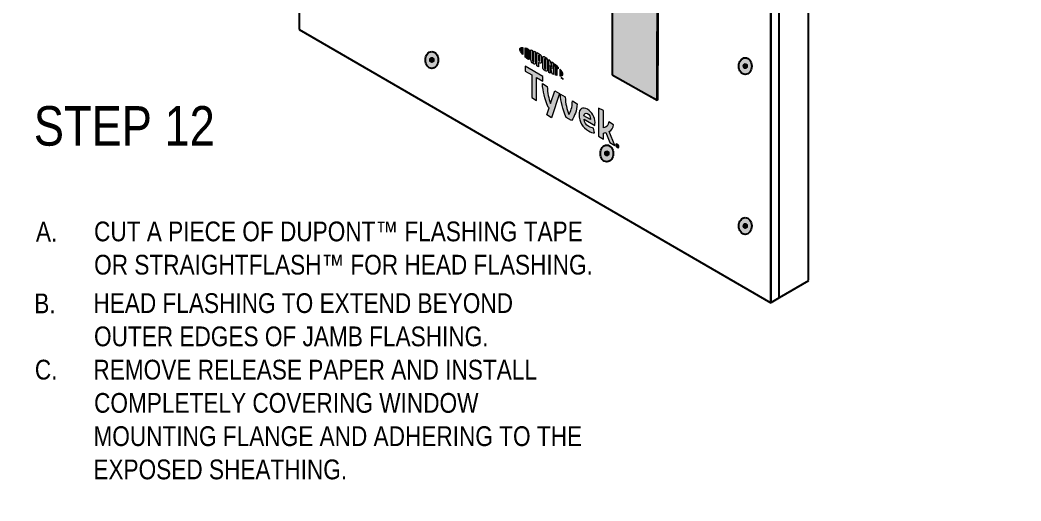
# Model space of a CAD drawing. Header units: inches. Extents: x -26 to 76, y -16 to 22.
# Drawn here: x 35.14 to 43.06, y -8.7 to -4.9 of the extents above; entities that cross this region are included whole.
import ezdxf

# ---------------------------------------------------------------- set-up
doc = ezdxf.new("R2010")
doc.units = ezdxf.units.IN
doc.header["$MEASUREMENT"] = 0
for name, color, linetype, lineweight in [('.ATI-HATCH', 7, 'Continuous', 0), ('.ATI-TEXT_2', 7, 'Continuous', 0), ('G-ANNO-TTLB', 7, 'Continuous', 0), ('LOGOS', 7, 'Continuous', 0), ('TYVEK', 7, 'Continuous', 0)]:
    doc.layers.add(name, color=color, linetype=linetype, lineweight=lineweight)

# ---------------------------------------------------------------- blocks, each defined once
blk = doc.blocks.new('Block_86')
at = {"layer": '.ATI-TEXT_2', "char_height": 0.2, "attachment_point": 7}
for s, insert in [('\\C18;\\c0;\\FArial Narrow|b0|i0|c1;\\H0.156297;\\W1.000000;A.', (35.2657, -6.6495)), ('\\C18;\\c0;\\FArial Narrow|b0|i0|c1;\\H0.156297;\\W1.000000;CUT A PIECE OF DUPONT™ FLASHING TAPE', (35.726, -6.6495)), ('\\C18;\\c0;\\FArial Narrow|b0|i0|c1;\\H0.156297;\\W1.000000;OR STRAIGHTFLASH™ FOR HEAD FLASHING.', (35.7265, -6.9128)), ('\\C18;\\c0;\\FArial Narrow|b0|i0|c1;\\H0.156297;\\W1.000000;B.', (35.2524, -7.2169)), ('\\C18;\\c0;\\FArial Narrow|b0|i0|c1;\\H0.156297;\\W1.000000;HEAD FLASHING TO EXTEND BEYOND', (35.7208, -7.2169)), ('\\C18;\\c0;\\FArial Narrow|b0|i0|c1;\\H0.156297;\\W1.000000;OUTER EDGES OF JAMB FLASHING.', (35.7255, -7.4802)), ('\\C18;\\c0;\\FArial Narrow|b0|i0|c1;\\H0.156297;\\W1.000000;C.', (35.2571, -7.7435)), ('\\C18;\\c0;\\FArial Narrow|b0|i0|c1;\\H0.156297;\\W1.000000;REMOVE RELEASE PAPER AND INSTALL', (35.7208, -7.7435)), ('\\C18;\\c0;\\FArial Narrow|b0|i0|c1;\\H0.156297;\\W1.000000;COMPLETELY COVERING WINDOW', (35.726, -8.0067)), ('\\C18;\\c0;\\FArial Narrow|b0|i0|c1;\\H0.156297;\\W1.000000;MOUNTING FLANGE AND ADHERING TO THE', (35.7212, -8.27)), ('\\C18;\\c0;\\FArial Narrow|b0|i0|c1;\\H0.156297;\\W1.000000;EXPOSED SHEATHING.', (35.7204, -8.5333))]:
    blk.add_mtext(s, dxfattribs=dict(at, insert=insert))
blk = doc.blocks.new('Block_127')
at = {"layer": 'LOGOS', "true_color": 0x848484, "transparency": 33554687}
h = blk.add_hatch(color=252, dxfattribs=at)
h.dxf.hatch_style = 2
edge = h.paths.add_edge_path()
edge.add_spline(control_points=[(39.0962, -5.1274), (39.0962, -5.1374), (39.1047, -5.1517), (39.1195, -5.1683), (39.1195, -5.1683), (39.1195, -5.1136), (39.1195, -5.1136), (39.1047, -5.113), (39.0962, -5.1174), (39.0962, -5.1274)], knot_values=[0, 0, 0, 0, 1, 1, 1, 2, 2, 2, 3, 3, 3, 3], degree=3, periodic=0)
h = blk.add_hatch(color=252, dxfattribs=at)
h.dxf.hatch_style = 2
edge = h.paths.add_edge_path()
edge.add_spline(control_points=[(39.164, -5.1889), (39.164, -5.1931), (39.1618, -5.1932), (39.1592, -5.1917), (39.1571, -5.1905), (39.154, -5.1878), (39.1514, -5.1855), (39.1514, -5.1855), (39.1514, -5.1332), (39.1514, -5.1332), (39.154, -5.1339), (39.1571, -5.1349), (39.1592, -5.1361), (39.1618, -5.1376), (39.164, -5.1402), (39.164, -5.1444), (39.164, -5.1444), (39.164, -5.1889), (39.164, -5.1889)], knot_values=[0, 0, 0, 0, 1, 1, 1, 2, 2, 2, 3, 3, 3, 4, 4, 4, 5, 5, 5, 6, 6, 6, 6], degree=3, periodic=0)
edge = h.paths.add_edge_path()
edge.add_spline(control_points=[(39.1609, -5.1234), (39.1568, -5.121), (39.1508, -5.1189), (39.14, -5.1165), (39.14, -5.1165), (39.14, -5.1891), (39.14, -5.1891), (39.1495, -5.1979), (39.1568, -5.204), (39.1609, -5.2064), (39.1705, -5.2119), (39.1758, -5.2083), (39.1758, -5.1976), (39.1758, -5.1976), (39.1758, -5.1494), (39.1758, -5.1494), (39.1758, -5.1387), (39.1705, -5.1289), (39.1609, -5.1234)], knot_values=[0, 0, 0, 0, 1, 1, 1, 2, 2, 2, 3, 3, 3, 4, 4, 4, 5, 5, 5, 6, 6, 6, 6], degree=3, periodic=0)
h = blk.add_hatch(color=252, dxfattribs=at)
h.dxf.hatch_style = 2
edge = h.paths.add_edge_path()
edge.add_spline(control_points=[(39.2091, -5.2234), (39.2091, -5.2276), (39.2078, -5.2295), (39.2032, -5.2263), (39.1987, -5.223), (39.1975, -5.2202), (39.1975, -5.2152), (39.1975, -5.2152), (39.1975, -5.1362), (39.1975, -5.1362), (39.1946, -5.1349), (39.1879, -5.1321), (39.1851, -5.1309), (39.1851, -5.1309), (39.1851, -5.2108), (39.1851, -5.2108), (39.1851, -5.2235), (39.1905, -5.2316), (39.2032, -5.2407), (39.2149, -5.249), (39.2221, -5.2463), (39.2221, -5.2322), (39.2221, -5.2322), (39.2221, -5.1478), (39.2221, -5.1478), (39.2196, -5.1465), (39.2116, -5.1427), (39.2091, -5.1415), (39.2091, -5.1415), (39.2091, -5.2234), (39.2091, -5.2234)], knot_values=[0, 0, 0, 0, 1, 1, 1, 2, 2, 2, 3, 3, 3, 4, 4, 4, 5, 5, 5, 6, 6, 6, 7, 7, 7, 8, 8, 8, 9, 9, 9, 10, 10, 10, 10], degree=3, periodic=0)
h = blk.add_hatch(color=252, dxfattribs=at)
h.dxf.hatch_style = 2
edge = h.paths.add_edge_path()
edge.add_spline(control_points=[(39.2566, -5.2161), (39.2566, -5.2207), (39.2552, -5.2222), (39.2499, -5.2192), (39.2499, -5.2192), (39.2453, -5.2165), (39.2453, -5.2165), (39.2453, -5.2165), (39.2453, -5.1746), (39.2453, -5.1746), (39.2473, -5.1756), (39.2484, -5.1762), (39.2496, -5.1769), (39.2554, -5.1803), (39.2566, -5.1834), (39.2566, -5.1881), (39.2566, -5.1881), (39.2566, -5.2161), (39.2566, -5.2161)], knot_values=[0, 0, 0, 0, 1, 1, 1, 2, 2, 2, 3, 3, 3, 4, 4, 4, 5, 5, 5, 6, 6, 6, 6], degree=3, periodic=0)
edge = h.paths.add_edge_path()
edge.add_spline(control_points=[(39.2504, -5.1626), (39.2481, -5.1612), (39.2399, -5.1568), (39.2323, -5.1529), (39.2323, -5.1529), (39.2323, -5.2592), (39.2323, -5.2592), (39.2348, -5.2609), (39.2416, -5.2652), (39.2453, -5.2674), (39.2453, -5.2674), (39.2453, -5.2313), (39.2453, -5.2313), (39.2453, -5.2313), (39.2504, -5.2342), (39.2504, -5.2342), (39.264, -5.2421), (39.2697, -5.2383), (39.2697, -5.2248), (39.2697, -5.2248), (39.2697, -5.1935), (39.2697, -5.1935), (39.2697, -5.1803), (39.2633, -5.17), (39.2504, -5.1626)], knot_values=[0, 0, 0, 0, 1, 1, 1, 2, 2, 2, 3, 3, 3, 4, 4, 4, 5, 5, 5, 6, 6, 6, 7, 7, 7, 8, 8, 8, 8], degree=3, periodic=0)
h = blk.add_hatch(color=252, dxfattribs=at)
h.dxf.hatch_style = 2
edge = h.paths.add_edge_path()
edge.add_spline(control_points=[(39.3031, -5.2801), (39.3031, -5.2843), (39.3019, -5.2858), (39.2973, -5.2833), (39.2925, -5.2807), (39.2912, -5.2776), (39.2912, -5.2733), (39.2912, -5.2733), (39.2912, -5.207), (39.2912, -5.207), (39.2912, -5.2026), (39.2925, -5.201), (39.2973, -5.2039), (39.3019, -5.2067), (39.3031, -5.2096), (39.3031, -5.2138), (39.3031, -5.2138), (39.3031, -5.2801), (39.3031, -5.2801)], knot_values=[0, 0, 0, 0, 1, 1, 1, 2, 2, 2, 3, 3, 3, 4, 4, 4, 5, 5, 5, 6, 6, 6, 6], degree=3, periodic=0)
edge = h.paths.add_edge_path()
edge.add_spline(control_points=[(39.2973, -5.189), (39.2852, -5.1814), (39.278, -5.1833), (39.278, -5.1973), (39.278, -5.1973), (39.278, -5.2669), (39.278, -5.2669), (39.278, -5.2816), (39.2845, -5.2915), (39.2973, -5.2982), (39.3097, -5.3048), (39.3162, -5.3031), (39.3162, -5.2874), (39.3162, -5.2874), (39.3162, -5.221), (39.3162, -5.221), (39.3162, -5.206), (39.3104, -5.1973), (39.2973, -5.189)], knot_values=[0, 0, 0, 0, 1, 1, 1, 2, 2, 2, 3, 3, 3, 4, 4, 4, 5, 5, 5, 6, 6, 6, 6], degree=3, periodic=0)
h = blk.add_hatch(color=252, dxfattribs=at)
h.dxf.hatch_style = 2
edge = h.paths.add_edge_path()
edge.add_spline(control_points=[(39.3524, -5.2801), (39.3524, -5.2801), (39.338, -5.2177), (39.338, -5.2177), (39.334, -5.2148), (39.3293, -5.2115), (39.3256, -5.209), (39.3256, -5.209), (39.3256, -5.311), (39.3256, -5.311), (39.3282, -5.3122), (39.3348, -5.3151), (39.3381, -5.3166), (39.3381, -5.3166), (39.3371, -5.2559), (39.3371, -5.2559), (39.3371, -5.2559), (39.3524, -5.3225), (39.3524, -5.3225), (39.3557, -5.3238), (39.3604, -5.3255), (39.3635, -5.3267), (39.3635, -5.3267), (39.3635, -5.237), (39.3635, -5.237), (39.3603, -5.2344), (39.3544, -5.2299), (39.3515, -5.2277), (39.3515, -5.2277), (39.3524, -5.2801), (39.3524, -5.2801)], knot_values=[0, 0, 0, 0, 1, 1, 1, 2, 2, 2, 3, 3, 3, 4, 4, 4, 5, 5, 5, 6, 6, 6, 7, 7, 7, 8, 8, 8, 9, 9, 9, 10, 10, 10, 10], degree=3, periodic=0)
h = blk.add_hatch(color=252, dxfattribs=at)
h.dxf.hatch_style = 2
edge = h.paths.add_edge_path()
edge.add_spline(control_points=[(39.37, -5.2564), (39.3732, -5.259), (39.3764, -5.2615), (39.3795, -5.2641), (39.3795, -5.2641), (39.3795, -5.3319), (39.3795, -5.3319), (39.3823, -5.3328), (39.3876, -5.3343), (39.3911, -5.3351), (39.3911, -5.3351), (39.3911, -5.274), (39.3911, -5.274), (39.3945, -5.277), (39.3977, -5.2798), (39.4006, -5.2825), (39.4006, -5.2825), (39.4006, -5.2694), (39.4006, -5.2694), (39.3914, -5.2604), (39.3815, -5.2517), (39.37, -5.2422), (39.37, -5.2422), (39.37, -5.2564), (39.37, -5.2564)], knot_values=[0, 0, 0, 0, 1, 1, 1, 2, 2, 2, 3, 3, 3, 4, 4, 4, 5, 5, 5, 6, 6, 6, 7, 7, 7, 8, 8, 8, 8], degree=3, periodic=0)
h = blk.add_hatch(color=252, dxfattribs=at)
h.dxf.hatch_style = 2
edge = h.paths.add_edge_path()
edge.add_spline(control_points=[(39.438, -5.3247), (39.438, -5.3347), (39.4295, -5.3392), (39.4146, -5.3387), (39.4146, -5.3387), (39.4146, -5.2839), (39.4146, -5.2839), (39.4295, -5.3005), (39.438, -5.3147), (39.438, -5.3247)], knot_values=[0, 0, 0, 0, 1, 1, 1, 2, 2, 2, 3, 3, 3, 3], degree=3, periodic=0)
h = blk.add_hatch(color=252, dxfattribs=at)
h.dxf.hatch_style = 2
edge = h.paths.add_edge_path()
edge.add_spline(control_points=[(39.431, -5.3536), (39.431, -5.3536), (39.4324, -5.3544), (39.4324, -5.3544), (39.4324, -5.3544), (39.4345, -5.3594), (39.4345, -5.3594), (39.4345, -5.3594), (39.4366, -5.3568), (39.4366, -5.3568), (39.4366, -5.3568), (39.438, -5.3576), (39.438, -5.3576), (39.438, -5.3576), (39.438, -5.3655), (39.438, -5.3655), (39.438, -5.3655), (39.4367, -5.3648), (39.4367, -5.3648), (39.4367, -5.3648), (39.4367, -5.3592), (39.4367, -5.3592), (39.4367, -5.3592), (39.4346, -5.3617), (39.4346, -5.3617), (39.4346, -5.3617), (39.4344, -5.3616), (39.4344, -5.3616), (39.4344, -5.3616), (39.4323, -5.3566), (39.4323, -5.3566), (39.4323, -5.3566), (39.4323, -5.3623), (39.4323, -5.3623), (39.4323, -5.3623), (39.431, -5.3615), (39.431, -5.3615), (39.431, -5.3615), (39.431, -5.3536), (39.431, -5.3536)], knot_values=[0, 0, 0, 0, 1, 1, 1, 2, 2, 2, 3, 3, 3, 4, 4, 4, 5, 5, 5, 6, 6, 6, 7, 7, 7, 8, 8, 8, 9, 9, 9, 10, 10, 10, 11, 11, 11, 12, 12, 12, 13, 13, 13, 13], degree=3, periodic=0)
edge = h.paths.add_edge_path()
edge.add_spline(control_points=[(39.4261, -5.3522), (39.4261, -5.3522), (39.424, -5.351), (39.424, -5.351), (39.424, -5.351), (39.424, -5.3496), (39.424, -5.3496), (39.424, -5.3496), (39.4296, -5.3528), (39.4296, -5.3528), (39.4296, -5.3528), (39.4296, -5.3542), (39.4296, -5.3542), (39.4296, -5.3542), (39.4274, -5.3529), (39.4274, -5.3529), (39.4274, -5.3529), (39.4274, -5.3594), (39.4274, -5.3594), (39.4274, -5.3594), (39.4261, -5.3587), (39.4261, -5.3587), (39.4261, -5.3587), (39.4261, -5.3522), (39.4261, -5.3522)], knot_values=[0, 0, 0, 0, 1, 1, 1, 2, 2, 2, 3, 3, 3, 4, 4, 4, 5, 5, 5, 6, 6, 6, 7, 7, 7, 8, 8, 8, 8], degree=3, periodic=0)
at = {"layer": 'LOGOS'}
for points, knots in [([(39.0962, -5.1274), (39.0962, -5.1374), (39.1047, -5.1517), (39.1195, -5.1683), (39.1195, -5.1683), (39.1195, -5.1136), (39.1195, -5.1136), (39.1047, -5.113), (39.0962, -5.1174), (39.0962, -5.1274)], [0, 0, 0, 0, 1, 1, 1, 2, 2, 2, 3, 3, 3, 3]), ([(39.1609, -5.1234), (39.1568, -5.121), (39.1508, -5.1189), (39.14, -5.1165), (39.14, -5.1165), (39.14, -5.1891), (39.14, -5.1891), (39.1495, -5.1979), (39.1568, -5.204), (39.1609, -5.2064), (39.1705, -5.2119), (39.1758, -5.2083), (39.1758, -5.1976), (39.1758, -5.1976), (39.1758, -5.1494), (39.1758, -5.1494), (39.1758, -5.1387), (39.1705, -5.1289), (39.1609, -5.1234)], [0, 0, 0, 0, 1, 1, 1, 2, 2, 2, 3, 3, 3, 4, 4, 4, 5, 5, 5, 6, 6, 6, 6]), ([(39.164, -5.1889), (39.164, -5.1931), (39.1618, -5.1932), (39.1592, -5.1917), (39.1571, -5.1905), (39.154, -5.1878), (39.1514, -5.1855), (39.1514, -5.1855), (39.1514, -5.1332), (39.1514, -5.1332), (39.154, -5.1339), (39.1571, -5.1349), (39.1592, -5.1361), (39.1618, -5.1376), (39.164, -5.1402), (39.164, -5.1444), (39.164, -5.1444), (39.164, -5.1889), (39.164, -5.1889)], [0, 0, 0, 0, 1, 1, 1, 2, 2, 2, 3, 3, 3, 4, 4, 4, 5, 5, 5, 6, 6, 6, 6]), ([(39.2091, -5.2234), (39.2091, -5.2276), (39.2078, -5.2295), (39.2032, -5.2263), (39.1987, -5.223), (39.1975, -5.2202), (39.1975, -5.2152), (39.1975, -5.2152), (39.1975, -5.1362), (39.1975, -5.1362), (39.1946, -5.1349), (39.1879, -5.1321), (39.1851, -5.1309), (39.1851, -5.1309), (39.1851, -5.2108), (39.1851, -5.2108), (39.1851, -5.2235), (39.1905, -5.2316), (39.2032, -5.2407), (39.2149, -5.249), (39.2221, -5.2463), (39.2221, -5.2322), (39.2221, -5.2322), (39.2221, -5.1478), (39.2221, -5.1478), (39.2196, -5.1465), (39.2116, -5.1427), (39.2091, -5.1415), (39.2091, -5.1415), (39.2091, -5.2234), (39.2091, -5.2234)], [0, 0, 0, 0, 1, 1, 1, 2, 2, 2, 3, 3, 3, 4, 4, 4, 5, 5, 5, 6, 6, 6, 7, 7, 7, 8, 8, 8, 9, 9, 9, 10, 10, 10, 10]), ([(39.2504, -5.1626), (39.2481, -5.1612), (39.2399, -5.1568), (39.2323, -5.1529), (39.2323, -5.1529), (39.2323, -5.2592), (39.2323, -5.2592), (39.2348, -5.2609), (39.2416, -5.2652), (39.2453, -5.2674), (39.2453, -5.2674), (39.2453, -5.2313), (39.2453, -5.2313), (39.2453, -5.2313), (39.2504, -5.2342), (39.2504, -5.2342), (39.264, -5.2421), (39.2697, -5.2383), (39.2697, -5.2248), (39.2697, -5.2248), (39.2697, -5.1935), (39.2697, -5.1935), (39.2697, -5.1803), (39.2633, -5.17), (39.2504, -5.1626)], [0, 0, 0, 0, 1, 1, 1, 2, 2, 2, 3, 3, 3, 4, 4, 4, 5, 5, 5, 6, 6, 6, 7, 7, 7, 8, 8, 8, 8]), ([(39.2566, -5.2161), (39.2566, -5.2207), (39.2552, -5.2222), (39.2499, -5.2192), (39.2499, -5.2192), (39.2453, -5.2165), (39.2453, -5.2165), (39.2453, -5.2165), (39.2453, -5.1746), (39.2453, -5.1746), (39.2473, -5.1756), (39.2484, -5.1762), (39.2496, -5.1769), (39.2554, -5.1803), (39.2566, -5.1834), (39.2566, -5.1881), (39.2566, -5.1881), (39.2566, -5.2161), (39.2566, -5.2161)], [0, 0, 0, 0, 1, 1, 1, 2, 2, 2, 3, 3, 3, 4, 4, 4, 5, 5, 5, 6, 6, 6, 6]), ([(39.2973, -5.189), (39.2852, -5.1814), (39.278, -5.1833), (39.278, -5.1973), (39.278, -5.1973), (39.278, -5.2669), (39.278, -5.2669), (39.278, -5.2816), (39.2845, -5.2915), (39.2973, -5.2982), (39.3097, -5.3048), (39.3162, -5.3031), (39.3162, -5.2874), (39.3162, -5.2874), (39.3162, -5.221), (39.3162, -5.221), (39.3162, -5.206), (39.3104, -5.1973), (39.2973, -5.189)], [0, 0, 0, 0, 1, 1, 1, 2, 2, 2, 3, 3, 3, 4, 4, 4, 5, 5, 5, 6, 6, 6, 6]), ([(39.3031, -5.2801), (39.3031, -5.2843), (39.3019, -5.2858), (39.2973, -5.2833), (39.2925, -5.2807), (39.2912, -5.2776), (39.2912, -5.2733), (39.2912, -5.2733), (39.2912, -5.207), (39.2912, -5.207), (39.2912, -5.2026), (39.2925, -5.201), (39.2973, -5.2039), (39.3019, -5.2067), (39.3031, -5.2096), (39.3031, -5.2138), (39.3031, -5.2138), (39.3031, -5.2801), (39.3031, -5.2801)], [0, 0, 0, 0, 1, 1, 1, 2, 2, 2, 3, 3, 3, 4, 4, 4, 5, 5, 5, 6, 6, 6, 6]), ([(39.3524, -5.2801), (39.3524, -5.2801), (39.338, -5.2177), (39.338, -5.2177), (39.334, -5.2148), (39.3293, -5.2115), (39.3256, -5.209), (39.3256, -5.209), (39.3256, -5.311), (39.3256, -5.311), (39.3282, -5.3122), (39.3348, -5.3151), (39.3381, -5.3166), (39.3381, -5.3166), (39.3371, -5.2559), (39.3371, -5.2559), (39.3371, -5.2559), (39.3524, -5.3225), (39.3524, -5.3225), (39.3557, -5.3238), (39.3604, -5.3255), (39.3635, -5.3267), (39.3635, -5.3267), (39.3635, -5.237), (39.3635, -5.237), (39.3603, -5.2344), (39.3544, -5.2299), (39.3515, -5.2277), (39.3515, -5.2277), (39.3524, -5.2801), (39.3524, -5.2801)], [0, 0, 0, 0, 1, 1, 1, 2, 2, 2, 3, 3, 3, 4, 4, 4, 5, 5, 5, 6, 6, 6, 7, 7, 7, 8, 8, 8, 9, 9, 9, 10, 10, 10, 10]), ([(39.37, -5.2564), (39.3732, -5.259), (39.3764, -5.2615), (39.3795, -5.2641), (39.3795, -5.2641), (39.3795, -5.3319), (39.3795, -5.3319), (39.3823, -5.3328), (39.3876, -5.3343), (39.3911, -5.3351), (39.3911, -5.3351), (39.3911, -5.274), (39.3911, -5.274), (39.3945, -5.277), (39.3977, -5.2798), (39.4006, -5.2825), (39.4006, -5.2825), (39.4006, -5.2694), (39.4006, -5.2694), (39.3914, -5.2604), (39.3815, -5.2517), (39.37, -5.2422), (39.37, -5.2422), (39.37, -5.2564), (39.37, -5.2564)], [0, 0, 0, 0, 1, 1, 1, 2, 2, 2, 3, 3, 3, 4, 4, 4, 5, 5, 5, 6, 6, 6, 7, 7, 7, 8, 8, 8, 8]), ([(39.438, -5.3247), (39.438, -5.3347), (39.4295, -5.3392), (39.4146, -5.3387), (39.4146, -5.3387), (39.4146, -5.2839), (39.4146, -5.2839), (39.4295, -5.3005), (39.438, -5.3147), (39.438, -5.3247)], [0, 0, 0, 0, 1, 1, 1, 2, 2, 2, 3, 3, 3, 3]), ([(39.4261, -5.3522), (39.4261, -5.3522), (39.424, -5.351), (39.424, -5.351), (39.424, -5.351), (39.424, -5.3496), (39.424, -5.3496), (39.424, -5.3496), (39.4296, -5.3528), (39.4296, -5.3528), (39.4296, -5.3528), (39.4296, -5.3542), (39.4296, -5.3542), (39.4296, -5.3542), (39.4274, -5.3529), (39.4274, -5.3529), (39.4274, -5.3529), (39.4274, -5.3594), (39.4274, -5.3594), (39.4274, -5.3594), (39.4261, -5.3587), (39.4261, -5.3587), (39.4261, -5.3587), (39.4261, -5.3522), (39.4261, -5.3522)], [0, 0, 0, 0, 1, 1, 1, 2, 2, 2, 3, 3, 3, 4, 4, 4, 5, 5, 5, 6, 6, 6, 7, 7, 7, 8, 8, 8, 8]), ([(39.431, -5.3536), (39.431, -5.3536), (39.4324, -5.3544), (39.4324, -5.3544), (39.4324, -5.3544), (39.4345, -5.3594), (39.4345, -5.3594), (39.4345, -5.3594), (39.4366, -5.3568), (39.4366, -5.3568), (39.4366, -5.3568), (39.438, -5.3576), (39.438, -5.3576), (39.438, -5.3576), (39.438, -5.3655), (39.438, -5.3655), (39.438, -5.3655), (39.4367, -5.3648), (39.4367, -5.3648), (39.4367, -5.3648), (39.4367, -5.3592), (39.4367, -5.3592), (39.4367, -5.3592), (39.4346, -5.3617), (39.4346, -5.3617), (39.4346, -5.3617), (39.4344, -5.3616), (39.4344, -5.3616), (39.4344, -5.3616), (39.4323, -5.3566), (39.4323, -5.3566), (39.4323, -5.3566), (39.4323, -5.3623), (39.4323, -5.3623), (39.4323, -5.3623), (39.431, -5.3615), (39.431, -5.3615), (39.431, -5.3615), (39.431, -5.3536), (39.431, -5.3536)], [0, 0, 0, 0, 1, 1, 1, 2, 2, 2, 3, 3, 3, 4, 4, 4, 5, 5, 5, 6, 6, 6, 7, 7, 7, 8, 8, 8, 9, 9, 9, 10, 10, 10, 11, 11, 11, 12, 12, 12, 13, 13, 13, 13])]:
    blk.add_open_spline(points, degree=3, knots=knots, dxfattribs=at)
blk = doc.blocks.new('Block_131')
at = {"layer": 'LOGOS', "true_color": 0x848484, "transparency": 33554687}
h = blk.add_hatch(color=252, dxfattribs=at)
h.dxf.hatch_style = 2
h.paths.add_polyline_path([(39.2803, -5.3431), (39.14, -5.2621), (39.14, -5.3002), (39.1907, -5.3295), (39.1907, -5.51), (39.2296, -5.5325), (39.2296, -5.352), (39.2803, -5.3812)])
h = blk.add_hatch(color=252, dxfattribs=at)
h.dxf.hatch_style = 2
edge = h.paths.add_edge_path()
edge.add_spline(control_points=[(39.5135, -5.5368), (39.5111, -5.5888), (39.5007, -5.619), (39.4846, -5.645), (39.4691, -5.6008), (39.459, -5.5587), (39.456, -5.5036), (39.456, -5.5036), (39.4182, -5.4817), (39.4182, -5.4817), (39.4223, -5.5469), (39.4345, -5.5942), (39.4639, -5.6677), (39.4639, -5.6677), (39.5056, -5.6918), (39.5056, -5.6918), (39.5339, -5.6516), (39.5457, -5.6181), (39.5511, -5.5585), (39.5511, -5.5585), (39.5135, -5.5368), (39.5135, -5.5368)], knot_values=[0, 0, 0, 0, 1, 1, 1, 2, 2, 2, 3, 3, 3, 4, 4, 4, 5, 5, 5, 6, 6, 6, 7, 7, 7, 7], degree=3, periodic=0)
h = blk.add_hatch(color=252, dxfattribs=at)
h.dxf.hatch_style = 2
edge = h.paths.add_edge_path()
edge.add_spline(control_points=[(39.6048, -5.6541), (39.6048, -5.6541), (39.6565, -5.684), (39.6565, -5.684), (39.6565, -5.684), (39.6565, -5.6802), (39.6565, -5.6802), (39.6565, -5.6627), (39.6483, -5.6452), (39.6334, -5.6366), (39.6176, -5.6275), (39.6072, -5.6343), (39.6048, -5.6541)], knot_values=[0, 0, 0, 0, 1, 1, 1, 2, 2, 2, 3, 3, 3, 4, 4, 4, 4], degree=3, periodic=0)
edge = h.paths.add_edge_path()
edge.add_spline(control_points=[(39.6873, -5.7898), (39.6753, -5.7891), (39.6576, -5.7833), (39.6396, -5.7729), (39.5958, -5.7476), (39.5658, -5.6984), (39.5658, -5.6466), (39.5658, -5.5969), (39.5933, -5.5791), (39.6334, -5.6022), (39.669, -5.6228), (39.6925, -5.6654), (39.6925, -5.7072), (39.6925, -5.7166), (39.6919, -5.7244), (39.6914, -5.7303), (39.6914, -5.7303), (39.6053, -5.6806), (39.6053, -5.6806), (39.6088, -5.7077), (39.6216, -5.7263), (39.6434, -5.7389), (39.6568, -5.7466), (39.6696, -5.7506), (39.6813, -5.7517), (39.6813, -5.7517), (39.6873, -5.7898), (39.6873, -5.7898)], knot_values=[0, 0, 0, 0, 1, 1, 1, 2, 2, 2, 3, 3, 3, 4, 4, 4, 5, 5, 5, 6, 6, 6, 7, 7, 7, 8, 8, 8, 9, 9, 9, 9], degree=3, periodic=0)
h = blk.add_hatch(color=252, dxfattribs=at)
h.dxf.hatch_style = 2
edge = h.paths.add_edge_path()
edge.add_spline(control_points=[(39.8039, -5.7788), (39.8039, -5.7788), (39.8491, -5.8901), (39.8491, -5.8901), (39.8491, -5.8901), (39.8083, -5.8665), (39.8083, -5.8665), (39.8083, -5.8665), (39.7769, -5.7875), (39.7769, -5.7875), (39.7712, -5.7889), (39.7652, -5.7901), (39.7587, -5.7911), (39.7587, -5.7911), (39.7587, -5.8379), (39.7587, -5.8379), (39.7587, -5.8379), (39.7211, -5.8162), (39.7211, -5.8162), (39.7211, -5.8162), (39.7211, -5.5923), (39.7211, -5.5923), (39.7211, -5.5923), (39.7587, -5.6118), (39.7587, -5.6118), (39.7587, -5.6118), (39.7587, -5.7495), (39.7587, -5.7495), (39.7843, -5.7453), (39.7968, -5.7306), (39.8012, -5.7029), (39.8012, -5.7029), (39.8385, -5.7244), (39.8385, -5.7244), (39.8377, -5.7508), (39.8257, -5.7679), (39.8039, -5.7788)], knot_values=[0, 0, 0, 0, 1, 1, 1, 2, 2, 2, 3, 3, 3, 4, 4, 4, 5, 5, 5, 6, 6, 6, 7, 7, 7, 8, 8, 8, 9, 9, 9, 10, 10, 10, 11, 11, 11, 12, 12, 12, 12], degree=3, periodic=0)
at = {"layer": 'LOGOS'}
blk.add_lwpolyline([(39.2803, -5.3431), (39.14, -5.2621), (39.14, -5.3002), (39.1907, -5.3295), (39.1907, -5.51), (39.2296, -5.5325), (39.2296, -5.352), (39.2803, -5.3812)], close=True, dxfattribs=at)
for points, knots in [([(39.5135, -5.5368), (39.5111, -5.5888), (39.5007, -5.619), (39.4846, -5.645), (39.4691, -5.6008), (39.459, -5.5587), (39.456, -5.5036), (39.456, -5.5036), (39.4182, -5.4817), (39.4182, -5.4817), (39.4223, -5.5469), (39.4345, -5.5942), (39.4639, -5.6677), (39.4639, -5.6677), (39.5056, -5.6918), (39.5056, -5.6918), (39.5339, -5.6516), (39.5457, -5.6181), (39.5511, -5.5585), (39.5511, -5.5585), (39.5135, -5.5368), (39.5135, -5.5368)], [0, 0, 0, 0, 1, 1, 1, 2, 2, 2, 3, 3, 3, 4, 4, 4, 5, 5, 5, 6, 6, 6, 7, 7, 7, 7]), ([(39.6873, -5.7898), (39.6753, -5.7891), (39.6576, -5.7833), (39.6396, -5.7729), (39.5958, -5.7476), (39.5658, -5.6984), (39.5658, -5.6466), (39.5658, -5.5969), (39.5933, -5.5791), (39.6334, -5.6022), (39.669, -5.6228), (39.6925, -5.6654), (39.6925, -5.7072), (39.6925, -5.7166), (39.6919, -5.7244), (39.6914, -5.7303), (39.6914, -5.7303), (39.6053, -5.6806), (39.6053, -5.6806), (39.6088, -5.7077), (39.6216, -5.7263), (39.6434, -5.7389), (39.6568, -5.7466), (39.6696, -5.7506), (39.6813, -5.7517), (39.6813, -5.7517), (39.6873, -5.7898), (39.6873, -5.7898)], [0, 0, 0, 0, 1, 1, 1, 2, 2, 2, 3, 3, 3, 4, 4, 4, 5, 5, 5, 6, 6, 6, 7, 7, 7, 8, 8, 8, 9, 9, 9, 9]), ([(39.8039, -5.7788), (39.8039, -5.7788), (39.8491, -5.8901), (39.8491, -5.8901), (39.8491, -5.8901), (39.8083, -5.8665), (39.8083, -5.8665), (39.8083, -5.8665), (39.7769, -5.7875), (39.7769, -5.7875), (39.7712, -5.7889), (39.7652, -5.7901), (39.7587, -5.7911), (39.7587, -5.7911), (39.7587, -5.8379), (39.7587, -5.8379), (39.7587, -5.8379), (39.7211, -5.8162), (39.7211, -5.8162), (39.7211, -5.8162), (39.7211, -5.5923), (39.7211, -5.5923), (39.7211, -5.5923), (39.7587, -5.6118), (39.7587, -5.6118), (39.7587, -5.6118), (39.7587, -5.7495), (39.7587, -5.7495), (39.7843, -5.7453), (39.7968, -5.7306), (39.8012, -5.7029), (39.8012, -5.7029), (39.8385, -5.7244), (39.8385, -5.7244), (39.8377, -5.7508), (39.8257, -5.7679), (39.8039, -5.7788)], [0, 0, 0, 0, 1, 1, 1, 2, 2, 2, 3, 3, 3, 4, 4, 4, 5, 5, 5, 6, 6, 6, 7, 7, 7, 8, 8, 8, 9, 9, 9, 10, 10, 10, 11, 11, 11, 12, 12, 12, 12]), ([(39.6048, -5.6541), (39.6048, -5.6541), (39.6565, -5.684), (39.6565, -5.684), (39.6565, -5.684), (39.6565, -5.6802), (39.6565, -5.6802), (39.6565, -5.6627), (39.6483, -5.6452), (39.6334, -5.6366), (39.6176, -5.6275), (39.6072, -5.6343), (39.6048, -5.6541)], [0, 0, 0, 0, 1, 1, 1, 2, 2, 2, 3, 3, 3, 4, 4, 4, 4])]:
    blk.add_open_spline(points, degree=3, knots=knots, dxfattribs=at)
blk = doc.blocks.new('Block_130')
at = {"layer": 'LOGOS', "true_color": 0x848484, "transparency": 33554687}
h = blk.add_hatch(color=252, dxfattribs=at)
h.dxf.hatch_style = 2
edge = h.paths.add_edge_path()
edge.add_spline(control_points=[(39.3739, -5.4562), (39.3739, -5.4562), (39.3402, -5.5568), (39.3402, -5.5568), (39.3258, -5.5147), (39.3165, -5.474), (39.3136, -5.4214), (39.3136, -5.4214), (39.2757, -5.3995), (39.2757, -5.3995), (39.2798, -5.4646), (39.2921, -5.512), (39.3215, -5.5855), (39.3215, -5.5855), (39.3291, -5.5899), (39.3291, -5.5899), (39.3291, -5.5899), (39.3098, -5.6474), (39.3098, -5.6474), (39.3098, -5.6474), (39.3474, -5.6691), (39.3474, -5.6691), (39.3474, -5.6691), (39.4115, -5.4779), (39.4115, -5.4779), (39.4115, -5.4779), (39.3739, -5.4562), (39.3739, -5.4562)], knot_values=[0, 0, 0, 0, 1, 1, 1, 2, 2, 2, 3, 3, 3, 4, 4, 4, 5, 5, 5, 6, 6, 6, 7, 7, 7, 8, 8, 8, 9, 9, 9, 9], degree=3, periodic=0)
at = {"layer": 'LOGOS'}
blk.add_open_spline([(39.3739, -5.4562), (39.3739, -5.4562), (39.3402, -5.5568), (39.3402, -5.5568), (39.3258, -5.5147), (39.3165, -5.474), (39.3136, -5.4214), (39.3136, -5.4214), (39.2757, -5.3995), (39.2757, -5.3995), (39.2798, -5.4646), (39.2921, -5.512), (39.3215, -5.5855), (39.3215, -5.5855), (39.3291, -5.5899), (39.3291, -5.5899), (39.3291, -5.5899), (39.3098, -5.6474), (39.3098, -5.6474), (39.3098, -5.6474), (39.3474, -5.6691), (39.3474, -5.6691), (39.3474, -5.6691), (39.4115, -5.4779), (39.4115, -5.4779), (39.4115, -5.4779), (39.3739, -5.4562), (39.3739, -5.4562)], degree=3, knots=[0, 0, 0, 0, 1, 1, 1, 2, 2, 2, 3, 3, 3, 4, 4, 4, 5, 5, 5, 6, 6, 6, 7, 7, 7, 8, 8, 8, 9, 9, 9, 9], dxfattribs=at)
blk.add_blockref('Block_131', (0, 0), dxfattribs=at)
blk = doc.blocks.new('Block_132')
at = {"layer": 'LOGOS', "true_color": 0x848484, "transparency": 33554687}
h = blk.add_hatch(color=252, dxfattribs=at)
h.dxf.hatch_style = 2
edge = h.paths.add_edge_path()
edge.add_spline(control_points=[(39.8671, -5.8858), (39.8671, -5.8858), (39.8671, -5.8899), (39.8671, -5.8899), (39.8671, -5.8899), (39.8687, -5.8908), (39.8687, -5.8908), (39.8702, -5.8917), (39.871, -5.8917), (39.871, -5.8901), (39.871, -5.8886), (39.8702, -5.8876), (39.8687, -5.8867), (39.8687, -5.8867), (39.8671, -5.8858), (39.8671, -5.8858)], knot_values=[0, 0, 0, 0, 1, 1, 1, 2, 2, 2, 3, 3, 3, 4, 4, 4, 5, 5, 5, 5], degree=3, periodic=0)
edge = h.paths.add_edge_path()
edge.add_spline(control_points=[(39.8645, -5.8817), (39.8645, -5.8817), (39.8687, -5.8841), (39.8687, -5.8841), (39.872, -5.886), (39.8736, -5.8887), (39.8736, -5.8916), (39.8736, -5.8936), (39.8728, -5.8945), (39.8712, -5.8943), (39.872, -5.8966), (39.8731, -5.8989), (39.8744, -5.9016), (39.8744, -5.9016), (39.8713, -5.8997), (39.8713, -5.8997), (39.8701, -5.8974), (39.8693, -5.8953), (39.8686, -5.8932), (39.8686, -5.8932), (39.8671, -5.8924), (39.8671, -5.8924), (39.8671, -5.8924), (39.8671, -5.8973), (39.8671, -5.8973), (39.8671, -5.8973), (39.8645, -5.8958), (39.8645, -5.8958), (39.8645, -5.8958), (39.8645, -5.8817), (39.8645, -5.8817)], knot_values=[0, 0, 0, 0, 1, 1, 1, 2, 2, 2, 3, 3, 3, 4, 4, 4, 5, 5, 5, 6, 6, 6, 7, 7, 7, 8, 8, 8, 9, 9, 9, 10, 10, 10, 10], degree=3, periodic=0)
edge = h.paths.add_edge_path()
edge.add_spline(control_points=[(39.8689, -5.8806), (39.8629, -5.8771), (39.8595, -5.8791), (39.8595, -5.8861), (39.8595, -5.8932), (39.8629, -5.8991), (39.8689, -5.9025), (39.8747, -5.9059), (39.8782, -5.904), (39.8782, -5.8969), (39.8782, -5.8899), (39.8747, -5.884), (39.8689, -5.8806)], knot_values=[0, 0, 0, 0, 1, 1, 1, 2, 2, 2, 3, 3, 3, 4, 4, 4, 4], degree=3, periodic=0)
edge = h.paths.add_edge_path()
edge.add_spline(control_points=[(39.8689, -5.8777), (39.8762, -5.8819), (39.881, -5.8901), (39.881, -5.8985), (39.881, -5.9069), (39.8761, -5.9094), (39.8689, -5.9052), (39.8615, -5.901), (39.8567, -5.8929), (39.8567, -5.8845), (39.8567, -5.8761), (39.8615, -5.8735), (39.8689, -5.8777)], knot_values=[0, 0, 0, 0, 1, 1, 1, 2, 2, 2, 3, 3, 3, 4, 4, 4, 4], degree=3, periodic=0)
at = {"layer": 'LOGOS'}
for points, knots in [([(39.8689, -5.8777), (39.8762, -5.8819), (39.881, -5.8901), (39.881, -5.8985), (39.881, -5.9069), (39.8761, -5.9094), (39.8689, -5.9052), (39.8615, -5.901), (39.8567, -5.8929), (39.8567, -5.8845), (39.8567, -5.8761), (39.8615, -5.8735), (39.8689, -5.8777)], [0, 0, 0, 0, 1, 1, 1, 2, 2, 2, 3, 3, 3, 4, 4, 4, 4]), ([(39.8689, -5.8806), (39.8629, -5.8771), (39.8595, -5.8791), (39.8595, -5.8861), (39.8595, -5.8932), (39.8629, -5.8991), (39.8689, -5.9025), (39.8747, -5.9059), (39.8782, -5.904), (39.8782, -5.8969), (39.8782, -5.8899), (39.8747, -5.884), (39.8689, -5.8806)], [0, 0, 0, 0, 1, 1, 1, 2, 2, 2, 3, 3, 3, 4, 4, 4, 4]), ([(39.8645, -5.8817), (39.8645, -5.8817), (39.8687, -5.8841), (39.8687, -5.8841), (39.872, -5.886), (39.8736, -5.8887), (39.8736, -5.8916), (39.8736, -5.8936), (39.8728, -5.8945), (39.8712, -5.8943), (39.872, -5.8966), (39.8731, -5.8989), (39.8744, -5.9016), (39.8744, -5.9016), (39.8713, -5.8997), (39.8713, -5.8997), (39.8701, -5.8974), (39.8693, -5.8953), (39.8686, -5.8932), (39.8686, -5.8932), (39.8671, -5.8924), (39.8671, -5.8924), (39.8671, -5.8924), (39.8671, -5.8973), (39.8671, -5.8973), (39.8671, -5.8973), (39.8645, -5.8958), (39.8645, -5.8958), (39.8645, -5.8958), (39.8645, -5.8817), (39.8645, -5.8817)], [0, 0, 0, 0, 1, 1, 1, 2, 2, 2, 3, 3, 3, 4, 4, 4, 5, 5, 5, 6, 6, 6, 7, 7, 7, 8, 8, 8, 9, 9, 9, 10, 10, 10, 10]), ([(39.8671, -5.8858), (39.8671, -5.8858), (39.8671, -5.8899), (39.8671, -5.8899), (39.8671, -5.8899), (39.8687, -5.8908), (39.8687, -5.8908), (39.8702, -5.8917), (39.871, -5.8917), (39.871, -5.8901), (39.871, -5.8886), (39.8702, -5.8876), (39.8687, -5.8867), (39.8687, -5.8867), (39.8671, -5.8858), (39.8671, -5.8858)], [0, 0, 0, 0, 1, 1, 1, 2, 2, 2, 3, 3, 3, 4, 4, 4, 5, 5, 5, 5])]:
    blk.add_open_spline(points, degree=3, knots=knots, dxfattribs=at)
blk = doc.blocks.new('Block_129')
at = {"layer": 'LOGOS'}
for name in ['Block_130', 'Block_132']:
    blk.add_blockref(name, (0, 0), dxfattribs=at)
blk = doc.blocks.new('Block_128')
at = {"layer": 'LOGOS'}
blk.add_blockref('Block_129', (0, 0), dxfattribs=at)
blk = doc.blocks.new('Block_126')
at = {"layer": 'LOGOS'}
for name in ['Block_127', 'Block_128']:
    blk.add_blockref(name, (0, 0), dxfattribs=at)

msp = doc.modelspace()

# ---------------------------------------------------------------- hatches: boundary and pattern name
at = {"layer": '.ATI-HATCH', "true_color": 0x808080, "transparency": 33554483}
msp.add_hatch(color=8, dxfattribs=at).paths.add_polyline_path([(39.8292, -5.3267), (40.1831, -5.5313), (40.1853, -2.2534), (39.8292, -2.0481)])
at = {"layer": 'G-ANNO-TTLB', "true_color": 0xff00ff, "transparency": 33554687}
h = msp.add_hatch(color=6, dxfattribs=at)
edge = h.paths.add_edge_path()
edge.add_spline(control_points=[(71.2273, -15.1345), (71.2273, -15.1345), (30.5273, -15.1345), (30.5273, -15.1345), (30.5273, -15.1345), (30.5273, 19.0008), (30.5273, 19.0008), (30.5273, 19.0008), (71.2273, 19.0008), (71.2273, 19.0008), (71.2273, 19.0008), (71.2273, -15.1345), (71.2273, -15.1345)], knot_values=[0, 0, 0, 0, 1, 1, 1, 2, 2, 2, 3, 3, 3, 4, 4, 4, 4], degree=3, periodic=0)
edge = h.paths.add_edge_path()
edge.add_spline(control_points=[(30.6523, 18.8757), (30.6523, 18.8757), (30.6523, -15.0095), (30.6523, -15.0095), (30.6523, -15.0095), (71.1023, -15.0095), (71.1023, -15.0095), (71.1023, -15.0095), (71.1023, 18.8757), (71.1023, 18.8757), (71.1023, 18.8757), (30.6523, 18.8757), (30.6523, 18.8757)], knot_values=[0, 0, 0, 0, 1, 1, 1, 2, 2, 2, 3, 3, 3, 4, 4, 4, 4], degree=3, periodic=0)
edge.add_line((30.6523, 18.8757), (30.6523, 18.8757))
at = {"layer": 'LOGOS', "true_color": 0x000000, "transparency": 33554687}
h = msp.add_hatch(dxfattribs=at)
h.set_pattern_fill('_U', color=18, scale=10, angle=44.99999, style=2, pattern_type=0)
h.set_pattern_definition([(45, (0, 0), (-7.071, 7.071), [])])
h.paths.add_polyline_path([(40.1906, -5.5312), (39.833, -5.3372), (39.8321, -2.0519), (40.2066, -2.2607)])
at = {"layer": 'TYVEK', "true_color": 0x003b71, "transparency": 33554687}
h = msp.add_hatch(color=156, dxfattribs=at)
h.dxf.hatch_style = 2
edge = h.paths.add_edge_path()
edge.add_ellipse((38.4002, -5.212), major_axis=(0, 0.0664), ratio=0.766948, start_angle=0, end_angle=360)
h = msp.add_hatch(color=156, dxfattribs=at)
h.dxf.hatch_style = 2
edge = h.paths.add_edge_path()
edge.add_ellipse((40.8817, -5.2605), major_axis=(0, 0.0664), ratio=0.766948, start_angle=0, end_angle=360)
h = msp.add_hatch(color=156, dxfattribs=at)
h.dxf.hatch_style = 2
edge = h.paths.add_edge_path()
edge.add_ellipse((39.7858, -5.9517), major_axis=(0, 0.0664), ratio=0.766948, start_angle=0, end_angle=360)
h = msp.add_hatch(color=156, dxfattribs=at)
h.dxf.hatch_style = 2
edge = h.paths.add_edge_path()
edge.add_ellipse((40.8817, -6.5259), major_axis=(0, 0.0664), ratio=0.766948, start_angle=0, end_angle=360)

# ---------------------------------------------------------------- linework, layer by layer
at = {"layer": '.ATI-HATCH'}
msp.add_lwpolyline([(39.8292, -5.3267), (40.1831, -5.5313), (40.1853, -2.2534), (39.8292, -2.0481)], close=True, dxfattribs=at)
at = {"layer": 'G-ANNO-TTLB'}
for points in [[(71.2273, -15.1345), (71.2273, -15.1345), (30.5273, -15.1345), (30.5273, -15.1345), (30.5273, -15.1345), (30.5273, 19.0008), (30.5273, 19.0008), (30.5273, 19.0008), (71.2273, 19.0008), (71.2273, 19.0008), (71.2273, 19.0008), (71.2273, -15.1345), (71.2273, -15.1345)], [(30.6523, 18.8757), (30.6523, 18.8757), (30.6523, -15.0095), (30.6523, -15.0095), (30.6523, -15.0095), (71.1023, -15.0095), (71.1023, -15.0095), (71.1023, -15.0095), (71.1023, 18.8757), (71.1023, 18.8757), (71.1023, 18.8757), (30.6523, 18.8757), (30.6523, 18.8757)]]:
    msp.add_open_spline(points, degree=3, knots=[0, 0, 0, 0, 1, 1, 1, 2, 2, 2, 3, 3, 3, 4, 4, 4, 4], dxfattribs=at)
at = {"layer": 'LOGOS'}
msp.add_lwpolyline([(40.1906, -5.5312), (39.833, -5.3372), (39.8321, -2.0519), (40.2066, -2.2607)], close=True, dxfattribs=at)
at = {"layer": 'TYVEK', "color": 18, "lineweight": 25, "true_color": 0x000000}
for p, q in [((37.349, 0.8943), (37.349, -4.9719)), ((41.0833, -1.2381), (41.0833, -7.1338)), ((37.349, -4.9719), (41.0833, -7.1338))]:
    msp.add_line(p, q, dxfattribs=at)
at = {"layer": 'TYVEK', "color": 33, "lineweight": 25, "true_color": 0xcc9966}
for p, q in [((41.3835, -6.9557), (41.3835, -1.06)), ((41.3835, -6.9601), (41.1502, -7.0952))]:
    msp.add_line(p, q, dxfattribs=at)
at = {"layer": 'TYVEK', "color": 2, "lineweight": 25, "true_color": 0xffff00}
for q in [(41.1501, -1.1994), (41.0833, -7.1338)]:
    msp.add_line((41.1501, -7.0951), q, dxfattribs=at)
at = {"layer": 'TYVEK', "color": 252, "lineweight": 25, "true_color": 0x848484}
for p, q in [((41.0833, -7.1338), (41.0833, -2.0407)), ((38.3867, -5.2115), (38.4137, -5.2115)), ((38.4002, -5.1944), (38.4002, -5.2287)), ((40.8681, -5.2601), (40.8952, -5.2601)), ((40.8817, -5.243), (40.8817, -5.2773)), ((39.7858, -5.9341), (39.7858, -5.9684)), ((39.7723, -5.9513), (39.7993, -5.9513)), ((40.8681, -6.5255), (40.8952, -6.5255)), ((40.8817, -6.5084), (40.8817, -6.5427))]:
    msp.add_line(p, q, dxfattribs=at)
at = {"layer": 'TYVEK', "color": 243, "lineweight": 25, "true_color": 0xcc667f}
msp.add_lwpolyline([(39.8274, -5.3291), (40.185, -5.5313), (40.1911, -2.2567), (39.8274, -2.0448)], close=True, dxfattribs=at)
at = {"layer": 'TYVEK', "color": 18, "lineweight": 25, "true_color": 0x000000}
for centre in [(38.4002, -5.212), (40.8817, -5.2605), (39.7858, -5.9517), (40.8817, -6.5259)]:
    msp.add_ellipse(centre, major_axis=(0, 0.0664), ratio=0.766948, dxfattribs=at)
at = {"layer": 'TYVEK', "color": 252, "lineweight": 25, "true_color": 0x848484}
for centre in [(38.4002, -5.2115), (40.8817, -5.2601), (39.7858, -5.9513), (40.8817, -6.5255)]:
    msp.add_ellipse(centre, major_axis=(0, 0.0171), ratio=0.788846, dxfattribs=at)

# ---------------------------------------------------------------- block references
at = {"layer": '.ATI-TEXT_2'}
msp.add_blockref('Block_86', (0, 0), dxfattribs=at)
at = {"layer": 'LOGOS'}
msp.add_blockref('Block_126', (0, 0), dxfattribs=at)

# ---------------------------------------------------------------- texts
at = {"layer": '.ATI-TEXT_2', "insert": (35.2489, -5.8946), "char_height": 0.2, "attachment_point": 7}
msp.add_mtext('\\C18;\\c0;\\FArial Narrow|b0|i0|c1;\\H0.312594;\\W1.000000;STEP 12', dxfattribs=at)

doc.saveas('drawing.dxf')
